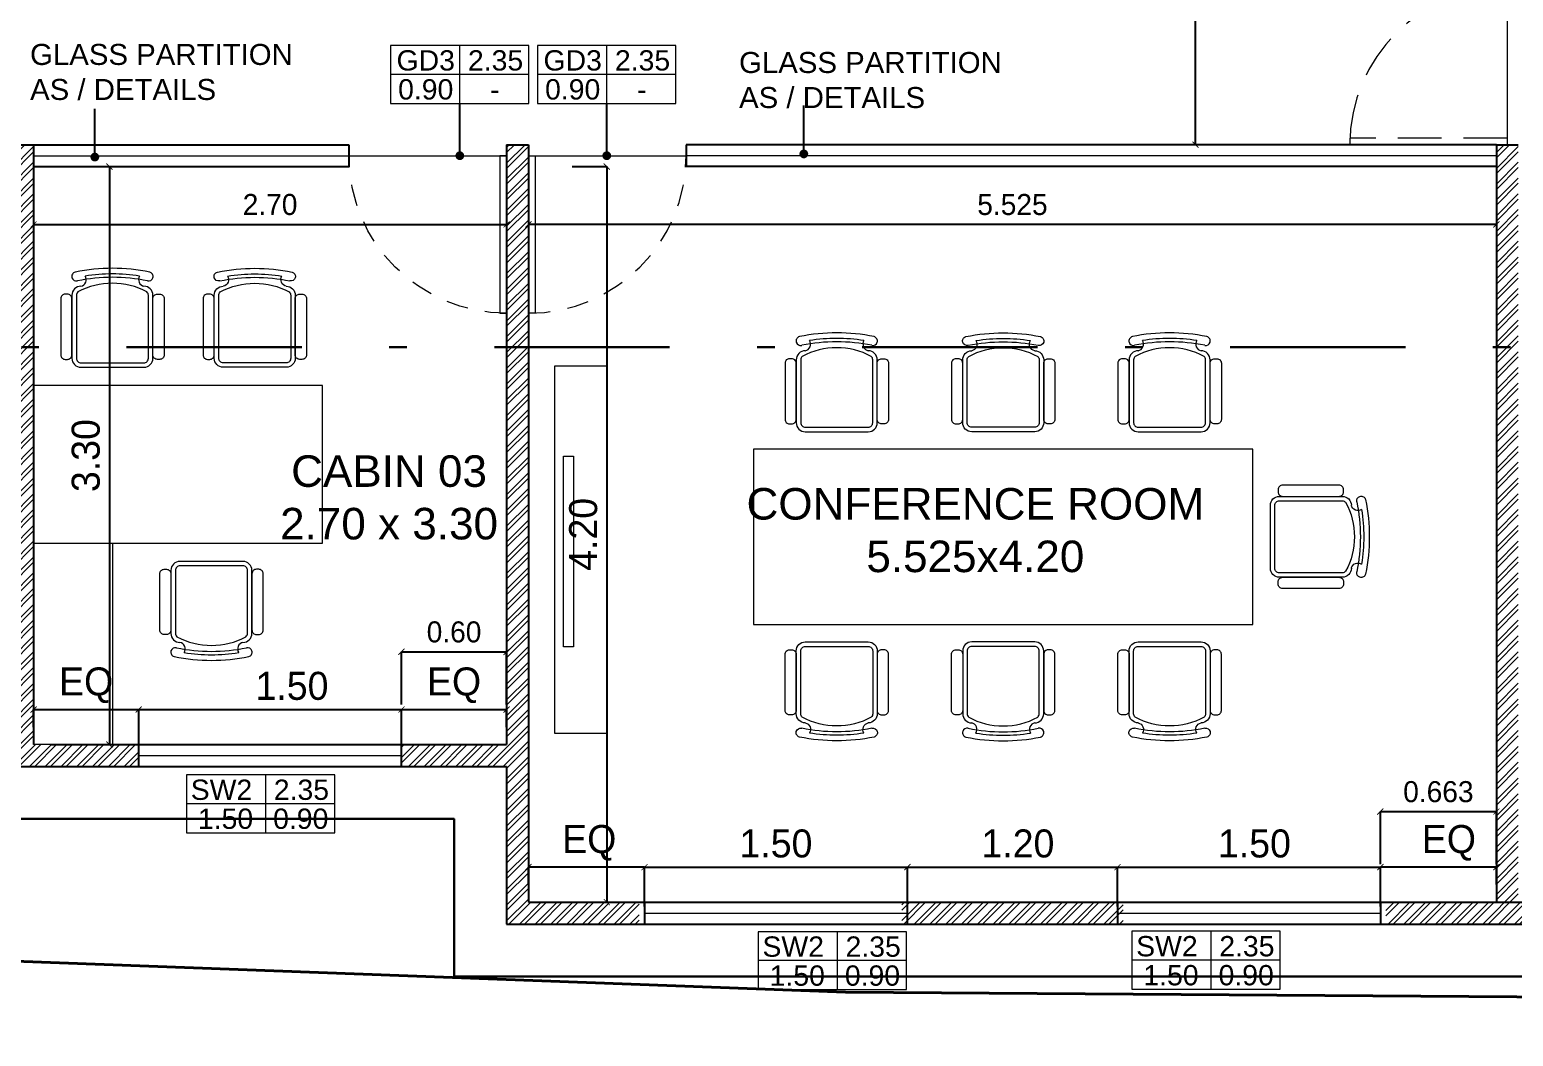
# Model space of a CAD drawing. Header units: metres. Extents: x 494 to 1845, y -666 to 1061.
# Drawn here: x 1508.54 to 1517.01, y 271.01 to 276.76 of the extents above; entities that cross this region are included whole.
import ezdxf

# ---------------------------------------------------------------- set-up
doc = ezdxf.new("R2010")
doc.units = ezdxf.units.M
doc.header["$MEASUREMENT"] = 0
for name, pattern in [('1', [0]), ('141011 - Typical Flr Plans -1 - 1.5 & 1-2 BHK_ Kolshet Namrata1$0$HIDDEN', [0.375, 0.25, -0.125]), ('ACAD_ISO02W100', [15, 12, -3]), ('DASHDOTX2', [2, 1, -0.5, 0, -0.5])]:
    doc.linetypes.add(name, pattern=pattern)
doc.layers.get('Defpoints').update_dxf_attribs({"color": 12})
for name, color, linetype, lineweight in [('ARCHITECTURAL COMMENTS', 2, 'Continuous', 30), ('DIMENSION', 8, 'Continuous', 5), ('VDA-DOOR', 23, 'Continuous', 5), ('VDA-DW TAGS', 4, 'Continuous', 9), ('VDA-HATCH', 8, 'Continuous', 9), ('VDA-WALL', 250, 'Continuous', 25), ('VDA-WINDOW', 5, 'Continuous', 9), ('VDA_FURNITURE', 8, 'Continuous', 13)]:
    doc.layers.add(name, color=color, linetype=linetype, lineweight=lineweight)
for name, color, linetype in [('PLOT - SURVEY', 1, '1'), ('VDA DIMENSION', 8, 'Continuous'), ('VDA-TEXT', 250, '1'), ('VDA-WALL BELOW', 8, 'Continuous'), ('VDA_ROOF', 250, 'Continuous')]:
    doc.layers.add(name, color=color, linetype=linetype)
doc.styles.add('arial', font='arial.ttf', dxfattribs={"height": 0.3})
doc.styles.add('RS', font='GOTHIC.TTF')
doc.dimstyles.new('SMALL-1', dxfattribs={"dimtxt": 0.16, "dimasz": 0.035, "dimexe": 0, "dimexo": 0.1, "dimgap": 0.05, "dimtad": 1, "dimzin": 0, "dimdsep": 46, "dimtxsty": 'RS', "dimblk": 'DOT', "dimcen": 2.5, "dimclrd": 256, "dimclre": 256, "dimclrt": 5, "dimadec": 0, "dimazin": 0, "dimtfac": 1, "dimtdec": 3, "dimtofl": 0, "dimtmove": 0, "dimatfit": 3, "dimfxl": 0, "dimtolj": 1, "dimtzin": 0, "dimarcsym": 0})

# ---------------------------------------------------------------- blocks, each defined once
blk = doc.blocks.new('SADFASDFS')
at = {"color": 1, "linetype": 'DASHDOTX2', "lineweight": 30}
blk.add_line((64.8523, 0.8567), (-0.9849, 0.8567), dxfattribs=at)
blk = doc.blocks.new('cabin table')
at = {"layer": 'VDA_FURNITURE'}
for p, q in [((-1.65, -0.9), (-1.65, 0)), ((-1.65, 0), (0, 0)), ((0, 0), (0, -0.9)), ((0, -0.9), (-1.65, -0.9))]:
    blk.add_line(p, q, dxfattribs=at)
blk = doc.blocks.new('side')
at = {"layer": 'VDA_FURNITURE', "color": 8}
for p, q in [((0, 1.15), (-0.45, 1.15)), ((-0.45, 1.15), (-0.45, 0)), ((0, 0), (0, 1.15)), ((-0.45, 0), (0, 0))]:
    blk.add_line(p, q, dxfattribs=at)
blk = doc.blocks.new('chair')
at = {"layer": 'VDA_FURNITURE'}
for p, q in [((-0.2311, -0.5111), (-0.2311, -0.5111)), ((0.2311, -0.5111), (0.2311, -0.5111))]:
    blk.add_line(p, q, dxfattribs=at)
for points in [[(0.1798, -0.4623), (0.1798, -0.4623, 0.414214), (0.2311, -0.4109), (0.2311, -0.0514, 0.414214), (0.1798, 0), (-0.1798, 0, 0.414214), (-0.2311, -0.0514), (-0.2311, -0.4109, 0.414214), (-0.1798, -0.4623)], [(0.197, -0.4299, 0.211652), (0.2054, -0.4109), (0.2054, -0.0514, 0.414214), (0.1798, -0.0257), (-0.1798, -0.0257, 0.414214), (-0.2054, -0.0514), (-0.2054, -0.4109, 0.211652), (-0.197, -0.4299)]]:
    blk.add_lwpolyline(points, format="xyb", dxfattribs=at)
for points in [[(-0.2697, -0.0449), (-0.2568, -0.0449, -0.414214), (-0.2311, -0.0706), (-0.2311, -0.3916, -0.414214), (-0.2568, -0.4173), (-0.2697, -0.4173, -0.414214), (-0.2953, -0.3916), (-0.2953, -0.0706, -0.414214)], [(0.2697, -0.0449), (0.2568, -0.0449, 0.414214), (0.2311, -0.0706), (0.2311, -0.3916, 0.414214), (0.2568, -0.4173), (0.2697, -0.4173, 0.414214), (0.2953, -0.3916), (0.2953, -0.0706, 0.414214)]]:
    blk.add_lwpolyline(points, format="xyb", close=True, dxfattribs=at)
for centre, radius, start, end in [((-0.2065, -0.5183), 0.0257, 75.86235, 163.7398), ((0, 0.4874), 1.0011, 258.46355, 281.53645), ((0, -0.0677), 0.4123, 241.45467, 298.54533), ((-0.1884, -0.5002), 0.0389, 327.81567, 77.15899), ((0.1884, -0.5002), 0.0389, 102.84101, 212.18433), ((0.2065, -0.5183), 0.0257, 16.2602, 104.13765), ((-0.2065, -0.5183), 0.0257, 163.7398, 255.86235), ((0, 0.485), 1.05, 258.3098, 281.6902), ((0, 0.4874), 1.0203, 261.2358, 278.7642), ((0.2065, -0.5183), 0.0257, 284.13765, 16.2602)]:
    blk.add_arc(centre, radius, start, end, dxfattribs=at)
blk = doc.blocks.new('for cabin')
at = {"layer": 'VDA_FURNITURE', "rotation": 180}
blk.add_blockref('chair', (-1.2624, 2.1543), dxfattribs=at)
at = {"layer": 'VDA_FURNITURE', "xscale": -1, "rotation": 180}
blk.add_blockref('chair', (-0.45, 2.1543), dxfattribs=at)
at = {"layer": 'VDA_FURNITURE'}
for name, p in [('cabin table', (0, 2.05)), ('side', (0, 0))]:
    blk.add_blockref(name, p, dxfattribs=at)
at = {"layer": 'VDA_FURNITURE', "xscale": -1}
blk.add_blockref('chair', (-1.0153, 1.0457), dxfattribs=at)
blk = doc.blocks.new('screen')
at = {"layer": 'VDA_FURNITURE'}
for points in [[(0, 2.0993), (-0.3, 2.0993), (-0.3, 0), (0, 0)], [(-0.0491, 1.5843), (-0.1078, 1.5843), (-0.1078, 0.495), (-0.0491, 0.495)]]:
    blk.add_lwpolyline(points, close=True, dxfattribs=at)
blk = doc.blocks.new('confo table')
at = {"layer": 'VDA_FURNITURE'}
blk.add_lwpolyline([(0, 0), (0, 1), (2.85, 1), (2.85, 0)], close=True, dxfattribs=at)
blk = doc.blocks.new('confo seating')
at = {"layer": 'VDA_FURNITURE', "xscale": -1, "rotation": 180}
for p in [(-2.375, 0.6), (-0.475, 0.6)]:
    blk.add_blockref('chair', p, dxfattribs=at)
at = {"layer": 'VDA_FURNITURE'}
for p, rotation in [((-1.425, 0.6), 180), ((-2.95, 0), 270)]:
    blk.add_blockref('chair', p, dxfattribs=dict(at, rotation=rotation))
for name, p in [('confo table', (-2.85, -0.5)), ('chair', (-2.375, -0.6)), ('chair', (-0.475, -0.6))]:
    blk.add_blockref(name, p, dxfattribs=at)
at = {"layer": 'VDA_FURNITURE', "xscale": -1}
blk.add_blockref('chair', (-1.425, -0.6), dxfattribs=at)
blk = doc.blocks.new('afasfdas')
at = {"layer": 'VDA-DOOR', "color": 5, "linetype": '141011 - Typical Flr Plans -1 - 1.5 & 1-2 BHK_ Kolshet Namrata1$0$HIDDEN'}
for p, q in [((-0.038, -0.0007), (-0.038, -0.9)), ((0, -0.0007), (-0.038, -0.0007)), ((0, -0.9), (0, -0.0007)), ((-0.038, -0.9), (0, -0.9))]:
    blk.add_line(p, q, dxfattribs=at)
blk.add_arc((0, 0), 0.9, 180.04247, 270, dxfattribs=at)
blk = doc.blocks.new('DXFG-flat-2-flat-28-flat-1-flat-1-flat-1-flat-1-flat-1-flat-1-flat-1-flat-1-flat-2-flat-1-flat-1-flat-1-flat-1-flat-1-flat-5-flat-1')
at = {"layer": 'VDA-DOOR'}
blk.add_line((-147.5993, -172.9864), (-147.5993, -172.9498), dxfattribs=at)
at = {"layer": 'VDA-DOOR', "color": 5}
for p, q in [((-147.5993, -172.9498), (-146.7316, -172.9498)), ((-146.7316, -172.9498), (-146.7316, -172.9864)), ((-146.7316, -172.9864), (-147.5993, -172.9864))]:
    blk.add_line(p, q, dxfattribs=at)
at = {"layer": 'VDA-DOOR', "color": 5, "linetype": 'ACAD_ISO02W100', "ltscale": 0.01}
blk.add_arc((-146.731, -172.9498), 0.8684, 180, 269.95753, dxfattribs=at)
blk = doc.blocks.new('_ArchTick')
at = {"color": 0, "linetype": 'ByBlock', "const_width": 0.15}
blk.add_lwpolyline([(-0.5, -0.5), (0.5, 0.5)], dxfattribs=at)
blk = doc.blocks.new('*D85')
at = {"layer": 'Defpoints', "color": 0}
for p in [(1508.6603, 275.9747), (1508.6603, 272.6747), (1508.993, 272.6747)]:
    blk.add_point(p, dxfattribs=at)
at = {"layer": 'VDA DIMENSION', "lineweight": -2}
for p, q in [((1508.7603, 275.9747), (1508.993, 275.9747)), ((1508.993, 275.9747), (1508.993, 272.6747)), ((1508.7603, 272.6747), (1508.993, 272.6747))]:
    blk.add_line(p, q, dxfattribs=at)
at = {"layer": 'VDA DIMENSION', "lineweight": -2, "xscale": 0.035, "yscale": 0.035, "zscale": 0.035}
for p, rotation in [((1508.993, 275.9747), 90), ((1508.993, 272.6747), 270)]:
    blk.add_blockref('_ArchTick', p, dxfattribs=dict(at, rotation=rotation))
at = {"layer": 'VDA DIMENSION', "color": 5, "insert": (1508.859, 274.3247), "char_height": 0.16, "attachment_point": 5, "rotation": 90, "style": 'RS'}
blk.add_mtext('\\A1;3.30', dxfattribs=at)
blk = doc.blocks.new('*D86')
at = {"layer": 'Defpoints', "color": 0}
for p in [(1511.5353, 275.9747), (1511.5353, 271.7747), (1511.8323, 271.7747)]:
    blk.add_point(p, dxfattribs=at)
at = {"layer": 'VDA DIMENSION', "lineweight": -2}
for p, q in [((1511.6353, 275.9747), (1511.8323, 275.9747)), ((1511.8323, 275.9747), (1511.8323, 271.7747)), ((1511.6353, 271.7747), (1511.8323, 271.7747))]:
    blk.add_line(p, q, dxfattribs=at)
at = {"layer": 'VDA DIMENSION', "lineweight": -2, "xscale": 0.035, "yscale": 0.035, "zscale": 0.035}
for p, rotation in [((1511.8323, 275.9747), 90), ((1511.8323, 271.7747), 270)]:
    blk.add_blockref('_ArchTick', p, dxfattribs=dict(at, rotation=rotation))
at = {"layer": 'VDA DIMENSION', "color": 5, "insert": (1511.6983, 273.8747), "char_height": 0.16, "attachment_point": 5, "rotation": 90, "style": 'RS'}
blk.add_mtext('\\A1;4.20', dxfattribs=at)
blk = doc.blocks.new('*D104')
at = {"layer": 'Defpoints', "color": 0}
for p in [(1515.1923, 277.8997), (1515.6353, 277.8997), (1515.6353, 276.0997)]:
    blk.add_point(p, dxfattribs=at)
at = {"layer": 'VDA DIMENSION', "lineweight": -2}
for p, q in [((1515.4923, 277.8997), (1515.1923, 277.8997)), ((1515.1923, 276.0997), (1515.1923, 277.8997)), ((1515.4923, 276.0997), (1515.1923, 276.0997))]:
    blk.add_line(p, q, dxfattribs=at)
at = {"layer": 'VDA DIMENSION', "lineweight": -2, "xscale": 0.035, "yscale": 0.035, "zscale": 0.035}
for p, rotation in [((1515.1923, 277.8997), 90), ((1515.1923, 276.0997), 270)]:
    blk.add_blockref('_ArchTick', p, dxfattribs=dict(at, rotation=rotation))
at = {"layer": 'VDA DIMENSION', "color": 5, "insert": (1515.0583, 276.9997), "char_height": 0.16, "attachment_point": 5, "rotation": 90, "style": 'RS'}
blk.add_mtext('\\A1;1.80', dxfattribs=at)
blk = doc.blocks.new('*D108')
at = {"layer": 'Defpoints', "color": 0}
for p in [(1510.6603, 272.8747), (1509.1603, 272.6747), (1510.6603, 272.6747)]:
    blk.add_point(p, dxfattribs=at)
at = {"layer": 'VDA DIMENSION', "lineweight": -2}
for p, q in [((1509.1603, 272.7747), (1509.1603, 272.8747)), ((1509.1603, 272.8747), (1510.6603, 272.8747)), ((1510.6603, 272.7747), (1510.6603, 272.8747))]:
    blk.add_line(p, q, dxfattribs=at)
at = {"layer": 'VDA DIMENSION', "lineweight": -2, "xscale": 0.035, "yscale": 0.035, "zscale": 0.035, "rotation": 180}
blk.add_blockref('_ArchTick', (1509.1603, 272.8747), dxfattribs=at)
at = {"layer": 'VDA DIMENSION', "lineweight": -2, "xscale": 0.035, "yscale": 0.035, "zscale": 0.035}
blk.add_blockref('_ArchTick', (1510.6603, 272.8747), dxfattribs=at)
at = {"layer": 'VDA DIMENSION', "color": 5, "insert": (1510.0353, 273.0087), "char_height": 0.16, "attachment_point": 5, "style": 'RS'}
blk.add_mtext('\\A1;1.50', dxfattribs=at)
blk = doc.blocks.new('*D110')
at = {"layer": 'Defpoints', "color": 0}
for p in [(1513.5478, 271.9747), (1512.0478, 271.7747), (1513.5478, 271.7747)]:
    blk.add_point(p, dxfattribs=at)
at = {"layer": 'VDA DIMENSION', "lineweight": -2}
for p, q in [((1512.0478, 271.8747), (1512.0478, 271.9747)), ((1512.0478, 271.9747), (1513.5478, 271.9747)), ((1513.5478, 271.8747), (1513.5478, 271.9747))]:
    blk.add_line(p, q, dxfattribs=at)
at = {"layer": 'VDA DIMENSION', "lineweight": -2, "xscale": 0.035, "yscale": 0.035, "zscale": 0.035, "rotation": 180}
blk.add_blockref('_ArchTick', (1512.0478, 271.9747), dxfattribs=at)
at = {"layer": 'VDA DIMENSION', "lineweight": -2, "xscale": 0.035, "yscale": 0.035, "zscale": 0.035}
blk.add_blockref('_ArchTick', (1513.5478, 271.9747), dxfattribs=at)
at = {"layer": 'VDA DIMENSION', "color": 5, "insert": (1512.7978, 272.1087), "char_height": 0.16, "attachment_point": 5, "style": 'RS'}
blk.add_mtext('\\A1;1.50', dxfattribs=at)
blk = doc.blocks.new('*D111')
at = {"layer": 'Defpoints', "color": 0}
for p in [(1516.2478, 271.9747), (1514.7478, 271.6497), (1516.2478, 271.6497)]:
    blk.add_point(p, dxfattribs=at)
at = {"layer": 'VDA DIMENSION', "lineweight": -2}
for p, q in [((1514.7478, 271.7497), (1514.7478, 271.9747)), ((1514.7478, 271.9747), (1516.2478, 271.9747)), ((1516.2478, 271.7497), (1516.2478, 271.9747))]:
    blk.add_line(p, q, dxfattribs=at)
at = {"layer": 'VDA DIMENSION', "lineweight": -2, "xscale": 0.035, "yscale": 0.035, "zscale": 0.035, "rotation": 180}
blk.add_blockref('_ArchTick', (1514.7478, 271.9747), dxfattribs=at)
at = {"layer": 'VDA DIMENSION', "lineweight": -2, "xscale": 0.035, "yscale": 0.035, "zscale": 0.035}
blk.add_blockref('_ArchTick', (1516.2478, 271.9747), dxfattribs=at)
at = {"layer": 'VDA DIMENSION', "color": 5, "insert": (1515.5291, 272.1087), "char_height": 0.16, "attachment_point": 5, "style": 'RS'}
blk.add_mtext('\\A1;1.50', dxfattribs=at)
blk = doc.blocks.new('*D119')
at = {"layer": 'Defpoints', "color": 0}
for p in [(1509.1603, 272.8747), (1508.5603, 272.6747), (1509.1603, 272.5497)]:
    blk.add_point(p, dxfattribs=at)
at = {"layer": 'VDA DIMENSION', "lineweight": -2}
for p, q in [((1508.5603, 272.7747), (1508.5603, 272.8747)), ((1508.5603, 272.8747), (1509.1603, 272.8747)), ((1509.1603, 272.6497), (1509.1603, 272.8747))]:
    blk.add_line(p, q, dxfattribs=at)
at = {"layer": 'VDA DIMENSION', "lineweight": -2, "xscale": 0.035, "yscale": 0.035, "zscale": 0.035, "rotation": 180}
blk.add_blockref('_ArchTick', (1508.5603, 272.8747), dxfattribs=at)
at = {"layer": 'VDA DIMENSION', "lineweight": -2, "xscale": 0.035, "yscale": 0.035, "zscale": 0.035}
blk.add_blockref('_ArchTick', (1509.1603, 272.8747), dxfattribs=at)
at = {"layer": 'VDA DIMENSION', "color": 5, "insert": (1508.8603, 273.013), "char_height": 0.16, "attachment_point": 5, "style": 'RS'}
blk.add_mtext('\\A1;EQ', dxfattribs=at)
blk = doc.blocks.new('*D120')
at = {"layer": 'Defpoints', "color": 0}
for p in [(1511.2603, 272.8747), (1511.2603, 272.6747), (1510.6603, 272.5497)]:
    blk.add_point(p, dxfattribs=at)
at = {"layer": 'VDA DIMENSION', "lineweight": -2}
for p, q in [((1510.6603, 272.6497), (1510.6603, 272.8747)), ((1510.6603, 272.8747), (1511.2603, 272.8747)), ((1511.2603, 272.7747), (1511.2603, 272.8747))]:
    blk.add_line(p, q, dxfattribs=at)
at = {"layer": 'VDA DIMENSION', "lineweight": -2, "xscale": 0.035, "yscale": 0.035, "zscale": 0.035, "rotation": 180}
blk.add_blockref('_ArchTick', (1510.6603, 272.8747), dxfattribs=at)
at = {"layer": 'VDA DIMENSION', "lineweight": -2, "xscale": 0.035, "yscale": 0.035, "zscale": 0.035}
blk.add_blockref('_ArchTick', (1511.2603, 272.8747), dxfattribs=at)
at = {"layer": 'VDA DIMENSION', "color": 5, "insert": (1510.9603, 273.013), "char_height": 0.16, "attachment_point": 5, "style": 'RS'}
blk.add_mtext('\\A1;EQ', dxfattribs=at)
blk = doc.blocks.new('*D121')
at = {"layer": 'Defpoints', "color": 0}
for p in [(1514.7478, 271.9747), (1513.5478, 271.6497), (1514.7478, 271.6497)]:
    blk.add_point(p, dxfattribs=at)
at = {"layer": 'VDA DIMENSION', "lineweight": -2}
for p, q in [((1513.5478, 271.7497), (1513.5478, 271.9747)), ((1513.5478, 271.9747), (1514.7478, 271.9747)), ((1514.7478, 271.7497), (1514.7478, 271.9747))]:
    blk.add_line(p, q, dxfattribs=at)
at = {"layer": 'VDA DIMENSION', "lineweight": -2, "xscale": 0.035, "yscale": 0.035, "zscale": 0.035, "rotation": 180}
blk.add_blockref('_ArchTick', (1513.5478, 271.9747), dxfattribs=at)
at = {"layer": 'VDA DIMENSION', "lineweight": -2, "xscale": 0.035, "yscale": 0.035, "zscale": 0.035}
blk.add_blockref('_ArchTick', (1514.7478, 271.9747), dxfattribs=at)
at = {"layer": 'VDA DIMENSION', "color": 5, "insert": (1514.1791, 272.1087), "char_height": 0.16, "attachment_point": 5, "style": 'RS'}
blk.add_mtext('\\A1;1.20', dxfattribs=at)
blk = doc.blocks.new('*D122')
at = {"layer": 'Defpoints', "color": 0}
for p in [(1516.2478, 271.9747), (1516.9103, 271.7747), (1516.2478, 271.6497)]:
    blk.add_point(p, dxfattribs=at)
at = {"layer": 'VDA DIMENSION', "lineweight": -2}
for p, q in [((1516.2478, 271.7497), (1516.2478, 271.9747)), ((1516.9103, 271.9747), (1516.2478, 271.9747)), ((1516.9103, 271.8747), (1516.9103, 271.9747))]:
    blk.add_line(p, q, dxfattribs=at)
at = {"layer": 'VDA DIMENSION', "lineweight": -2, "xscale": 0.035, "yscale": 0.035, "zscale": 0.035, "rotation": 180}
blk.add_blockref('_ArchTick', (1516.2478, 271.9747), dxfattribs=at)
at = {"layer": 'VDA DIMENSION', "lineweight": -2, "xscale": 0.035, "yscale": 0.035, "zscale": 0.035}
blk.add_blockref('_ArchTick', (1516.9103, 271.9747), dxfattribs=at)
at = {"layer": 'VDA DIMENSION', "color": 5, "insert": (1516.6391, 272.113), "char_height": 0.16, "attachment_point": 5, "style": 'RS'}
blk.add_mtext('\\A1;EQ', dxfattribs=at)
blk = doc.blocks.new('*D123')
at = {"layer": 'Defpoints', "color": 0}
for p in [(1511.3853, 271.9747), (1511.3853, 271.7747), (1512.0478, 271.6497)]:
    blk.add_point(p, dxfattribs=at)
at = {"layer": 'VDA DIMENSION', "lineweight": -2}
for p, q in [((1511.3853, 271.8747), (1511.3853, 271.9747)), ((1512.0478, 271.9747), (1511.3853, 271.9747)), ((1512.0478, 271.7497), (1512.0478, 271.9747))]:
    blk.add_line(p, q, dxfattribs=at)
at = {"layer": 'VDA DIMENSION', "lineweight": -2, "xscale": 0.035, "yscale": 0.035, "zscale": 0.035, "rotation": 180}
blk.add_blockref('_ArchTick', (1511.3853, 271.9747), dxfattribs=at)
at = {"layer": 'VDA DIMENSION', "lineweight": -2, "xscale": 0.035, "yscale": 0.035, "zscale": 0.035}
blk.add_blockref('_ArchTick', (1512.0478, 271.9747), dxfattribs=at)
at = {"layer": 'VDA DIMENSION', "color": 5, "insert": (1511.7322, 272.113), "char_height": 0.16, "attachment_point": 5, "style": 'RS'}
blk.add_mtext('\\A1;EQ', dxfattribs=at)
blk = doc.blocks.new('_Dot')
at = {"color": 0, "linetype": 'ByBlock', "lineweight": -2}
blk.add_line((-0.5, 0), (-1, 0), dxfattribs=at)
at = {"color": 0, "linetype": 'ByBlock', "const_width": 0.5}
blk.add_lwpolyline([(-0.25, 0, 1), (0.25, 0, 1)], format="xyb", close=True, dxfattribs=at)
blk = doc.blocks.new('sw2')
at = {"layer": 'VDA-DW TAGS'}
for p, q in [((1418.8514, 215.3599), (1418.8514, 215.6908)), ((1419.2461, 215.5253), (1418.3988, 215.5253))]:
    blk.add_line(p, q, dxfattribs=at)
blk.add_lwpolyline([(1419.2461, 215.6908), (1418.3988, 215.6908), (1418.3988, 215.3599), (1419.2461, 215.3599)], close=True, dxfattribs=at)
at = {"layer": 'VDA-DW TAGS', "char_height": 0.11598, "attachment_point": 8, "style": 'arial'}
for s, insert, width in [('SW2', (1418.5991, 215.546), 0.282293), ('2.35', (1419.0555, 215.546), 0.282293), ('1.50', (1418.6222, 215.3805), 0.27584), ('0.90', (1419.0516, 215.3805), 0.366174)]:
    blk.add_mtext(s, dxfattribs=dict(at, insert=insert, width=width))
blk = doc.blocks.new('*D177')
at = {"layer": 'Defpoints', "color": 0}
for p in [(1508.5603, 275.9747), (1511.2603, 275.9747), (1511.2603, 275.6447)]:
    blk.add_point(p, dxfattribs=at)
at = {"layer": 'VDA DIMENSION', "lineweight": -2}
for p, q in [((1508.5603, 275.8747), (1508.5603, 275.6447)), ((1511.2603, 275.8747), (1511.2603, 275.6447)), ((1508.5603, 275.6447), (1511.2603, 275.6447))]:
    blk.add_line(p, q, dxfattribs=at)
at = {"layer": 'VDA DIMENSION', "lineweight": -2, "xscale": 0.035, "yscale": 0.035, "zscale": 0.035, "rotation": 180}
blk.add_blockref('_ArchTick', (1508.5603, 275.6447), dxfattribs=at)
at = {"layer": 'VDA DIMENSION', "lineweight": -2, "xscale": 0.035, "yscale": 0.035, "zscale": 0.035}
blk.add_blockref('_ArchTick', (1511.2603, 275.6447), dxfattribs=at)
at = {"layer": 'VDA DIMENSION', "color": 5, "insert": (1509.9103, 275.7577), "char_height": 0.12, "attachment_point": 5, "style": 'RS'}
blk.add_mtext('\\A1;2.70', dxfattribs=at)
blk = doc.blocks.new('*D178')
at = {"layer": 'Defpoints', "color": 0}
for p in [(1511.3853, 275.894), (1516.9103, 275.894), (1511.3853, 275.6447)]:
    blk.add_point(p, dxfattribs=at)
at = {"layer": 'VDA DIMENSION', "lineweight": -2}
for p, q in [((1511.3853, 275.794), (1511.3853, 275.6447)), ((1516.9103, 275.794), (1516.9103, 275.6447)), ((1516.9103, 275.6447), (1511.3853, 275.6447))]:
    blk.add_line(p, q, dxfattribs=at)
at = {"layer": 'VDA DIMENSION', "lineweight": -2, "xscale": 0.035, "yscale": 0.035, "zscale": 0.035}
for p, rotation in [((1511.3853, 275.6447), 180.0000000000012), ((1516.9103, 275.6447), 1.178963979662789e-12)]:
    blk.add_blockref('_ArchTick', p, dxfattribs=dict(at, rotation=rotation))
at = {"layer": 'VDA DIMENSION', "color": 5, "insert": (1514.1478, 275.7577), "char_height": 0.12, "attachment_point": 5, "style": 'RS'}
blk.add_mtext('\\A1;5.525', dxfattribs=at)
blk = doc.blocks.new('GD3')
at = {"layer": 'VDA-DW TAGS'}
for p, q in [((1505.1546, 276.3357), (1505.1546, 276.6666)), ((1505.5493, 276.5011), (1504.7598, 276.5011))]:
    blk.add_line(p, q, dxfattribs=at)
blk.add_lwpolyline([(1505.5493, 276.6666), (1504.7598, 276.6666), (1504.7598, 276.3357), (1505.5493, 276.3357)], close=True, dxfattribs=at)
at = {"layer": 'VDA-DW TAGS', "attachment_point": 8, "style": 'arial'}
for s, insert, char_height, width in [('GD3', (1504.96, 276.5218), 0.11598, 0.282293), ('2.35', (1505.3587, 276.5218), 0.11598, 0.255664), ('{\\fArial|b0|i0|c0|p34;0.90}', (1504.96, 276.3564), 0.115981, 0.27584), ('{\\fArial|b0|i0|c0|p34;-}', (1505.3548, 276.3564), 0.115981, 0.366174)]:
    blk.add_mtext(s, dxfattribs=dict(at, insert=insert, char_height=char_height, width=width))
blk = doc.blocks.new('DFSDFASDFASD')
at = {"layer": 'VDA_ROOF', "color": 5, "lineweight": 30, "ltscale": 4}
blk.add_lwpolyline([(43.72, 7.8762), (16.8656, 4.45), (-16.85, 4.45), (-16.85, -6.375), (7.45, -6.375), (7.45, -7.275), (43.72, -7.275), (43.72, -3.7999), (45.045, -3.7999), (45.045, 0.8251), (43.72, 0.8251)], close=True, dxfattribs=at)
blk = doc.blocks.new('*D321')
at = {"layer": 'Defpoints', "color": 0}
for p in [(1516.9103, 272.2918), (1516.2478, 271.7747), (1516.9103, 271.7747)]:
    blk.add_point(p, dxfattribs=at)
at = {"layer": 'VDA DIMENSION', "lineweight": -2}
for p, q in [((1516.2478, 271.9918), (1516.2478, 272.2918)), ((1516.2478, 272.2918), (1516.9103, 272.2918)), ((1516.9103, 271.9918), (1516.9103, 272.2918))]:
    blk.add_line(p, q, dxfattribs=at)
at = {"layer": 'VDA DIMENSION', "lineweight": -2, "xscale": 0.035, "yscale": 0.035, "zscale": 0.035}
for p, rotation in [((1516.2478, 272.2918), 180.0000000188826), ((1516.9103, 272.2918), 1.888257627812049e-08)]:
    blk.add_blockref('_ArchTick', p, dxfattribs=dict(at, rotation=rotation))
at = {"layer": 'VDA DIMENSION', "color": 5, "insert": (1516.5791, 272.4048), "char_height": 0.12, "attachment_point": 5, "rotation": 0, "style": 'RS'}
blk.add_mtext('\\A1;0.663', dxfattribs=at)
blk = doc.blocks.new('*D322')
at = {"layer": 'Defpoints', "color": 0}
for p in [(1511.2603, 273.2041), (1510.6603, 272.6747), (1511.2603, 272.6747)]:
    blk.add_point(p, dxfattribs=at)
at = {"layer": 'VDA DIMENSION', "lineweight": -2}
for p, q in [((1510.6603, 272.9041), (1510.6603, 273.2041)), ((1510.6603, 273.2041), (1511.2603, 273.2041)), ((1511.2603, 272.9041), (1511.2603, 273.2041))]:
    blk.add_line(p, q, dxfattribs=at)
at = {"layer": 'VDA DIMENSION', "lineweight": -2, "xscale": 0.035, "yscale": 0.035, "zscale": 0.035, "rotation": 180}
blk.add_blockref('_ArchTick', (1510.6603, 273.2041), dxfattribs=at)
at = {"layer": 'VDA DIMENSION', "lineweight": -2, "xscale": 0.035, "yscale": 0.035, "zscale": 0.035}
blk.add_blockref('_ArchTick', (1511.2603, 273.2041), dxfattribs=at)
at = {"layer": 'VDA DIMENSION', "color": 5, "insert": (1510.9603, 273.3171), "char_height": 0.12, "attachment_point": 5, "style": 'RS'}
blk.add_mtext('\\A1;0.60', dxfattribs=at)

msp = doc.modelspace()

# ---------------------------------------------------------------- hatches: boundary and pattern name
at = {"layer": 'VDA-HATCH'}
h = msp.add_hatch(dxfattribs=at)
h.set_pattern_fill('ANSI32', color=256, scale=0.17)
h.set_pattern_definition([(45, (87.54308, 2.66939), (-0.0450780573, 0.0450780573), []), (45, (87.573134, 2.66939), (-0.0450780573, 0.0450780573), [])])
h.paths.add_polyline_path([(1539.2103, 285.3516), (1539.2092, 285.4775), (1520.3759, 283.0747), (1489.6603, 283.0747), (1489.6603, 282.9497), (1520.3839, 282.9497)])
h.paths.add_polyline_path([(1501.9103, 272.5497), (1501.9103, 272.6747), (1502.7853, 272.6747), (1502.7853, 276.0997), (1502.8478, 276.0997), (1502.9103, 276.0997), (1502.9103, 272.6747), (1503.5103, 272.6747), (1503.5103, 272.5497)])
h.paths.add_polyline_path([(1507.8353, 272.5497), (1507.8353, 272.6747), (1508.4353, 272.6747), (1508.4353, 276.0997), (1508.5603, 276.0997), (1508.5603, 272.6747), (1509.1603, 272.6747), (1509.1603, 272.5497)])
h.paths.add_polyline_path([(1505.0103, 272.5497), (1505.0103, 272.6747), (1505.6103, 272.6747), (1505.6103, 276.0997), (1505.7353, 276.0997), (1505.7353, 272.6747), (1506.3353, 272.6747), (1506.3353, 272.5497)])
h.paths.add_polyline_path([(1510.6603, 272.5497), (1510.6603, 272.6747), (1511.2603, 272.6747), (1511.2603, 276.0997), (1511.3853, 276.0997), (1511.3853, 272.5497)])
h.paths.add_polyline_path([(1544.2803, 281.8623), (1544.2803, 281.9498), (1545.0053, 281.9498), (1545.0053, 281.8248), (1544.4053, 281.8248), (1544.4053, 280.6248), (1544.2803, 280.6248)])
h.paths.add_polyline_path([(1541.4739, 285.7664), (1542.4286, 285.8882), (1542.6022, 285.9104), (1542.6287, 285.9138), (1543.4823, 286.0227), (1543.4981, 285.8987), (1541.4897, 285.6424)])
h.paths.add_polyline_path([(1546.8053, 286.4466), (1546.9303, 286.4466), (1546.9303, 281.5248), (1546.8053, 281.5248)])
h.paths.add_polyline_path([(1545.2678, 286.2505), (1545.2836, 286.1265), (1546.8053, 286.3206), (1546.8053, 286.4466)])
h.paths.add_polyline_path([(1524.4853, 272.0497), (1524.4853, 275.0747), (1524.6103, 275.0747), (1524.6103, 272.0497)])
h.paths.add_polyline_path([(1524.3353, 275.9747), (1524.3353, 276.0997), (1526.9853, 276.0997), (1526.9853, 275.9747)])
h.paths.add_polyline_path([(1526.9853, 273.7997), (1527.1103, 273.7997), (1527.1103, 271.6497), (1526.9853, 271.6497)])
h.paths.add_polyline_path([(1545.7553, 281.8248), (1545.7553, 281.9498), (1546.8053, 281.9498), (1546.8053, 281.8248)])
h.paths.add_polyline_path([(1525.9603, 273.5247), (1526.9853, 273.5247), (1526.9853, 273.6497), (1525.9603, 273.6497)])
h.paths.add_polyline_path([(1511.2603, 271.6497), (1511.2603, 271.7747), (1512.0166, 271.7747), (1512.0166, 271.6497)])
h.paths.add_polyline_path([(1513.5166, 271.6497), (1513.5166, 271.7747), (1514.7791, 271.7747), (1514.7791, 271.6497)])
h.paths.add_polyline_path([(1511.2603, 272.5497), (1511.2603, 271.7747), (1511.3853, 271.7747), (1511.3853, 272.5497)])
h.paths.add_polyline_path([(1523.7353, 273.0747), (1524.4853, 273.0747), (1524.4853, 273.1997), (1523.7353, 273.1997)])
h.paths.add_polyline_path([(1539.2103, 285.4776), (1539.2103, 285.3516), (1539.7042, 285.4146), (1539.6884, 285.5386)])
h.paths.add_polyline_path([(1525.9603, 272.0497), (1525.9603, 272.7747), (1526.0853, 272.7747), (1526.0853, 272.0497)])
h.paths.add_polyline_path([(1523.8853, 274.6975), (1524.4853, 274.6975), (1524.4853, 274.8225), (1523.8853, 274.8225)])
h.paths.add_polyline_path([(1524.0353, 272.0497), (1524.0353, 272.1747), (1524.4853, 272.1747), (1524.4853, 272.0497)])
h.paths.add_polyline_path([(1522.9853, 272.0497), (1522.9853, 272.1747), (1523.4353, 272.1747), (1523.4353, 272.0497)])
h.paths.add_polyline_path([(1536.5353, 281.5248), (1536.6603, 281.5248), (1536.6603, 281.9498), (1536.5353, 281.9498), (1536.5353, 281.5248)])
h.paths.add_polyline_path([(1539.0853, 281.5248), (1539.0853, 281.9498), (1539.2103, 281.9498), (1539.2103, 281.5248)])
h.paths.add_polyline_path([(1541.9053, 281.5248), (1541.9053, 281.9498), (1542.0303, 281.9498), (1542.0303, 281.5248), (1541.9053, 281.5248)])
h.paths.add_polyline_path([(1525.9603, 272.0497), (1525.5853, 272.0497), (1525.5853, 272.1747), (1525.9603, 272.1747)])
h.paths.add_polyline_path([(1524.6103, 272.0497), (1524.6103, 272.1747), (1524.9853, 272.1747), (1524.9853, 272.0497)])
h.paths.add_polyline_path([(1546.8053, 280.6248), (1546.9303, 280.6248), (1546.9303, 280.9248), (1546.8053, 280.9248)])
h.paths.add_polyline_path([(1526.0853, 272.0497), (1526.0853, 272.1747), (1526.2353, 272.1747), (1526.2353, 272.0497)])
h.paths.add_polyline_path([(1526.9853, 272.0497), (1526.8353, 272.0497), (1526.8353, 272.1747), (1526.9853, 272.1747)])
h.paths.add_polyline_path([(1516.2791, 271.7747), (1516.2791, 271.6497), (1522.9853, 271.6497), (1522.9853, 276.0997), (1518.2353, 276.0997), (1518.2353, 275.9747), (1522.8603, 275.9747), (1522.8603, 271.7747), (1517.0353, 271.7747), (1517.0353, 276.0997), (1516.9103, 276.0997), (1516.9103, 271.7747)])
h.paths.add_polyline_path([(1489.6603, 272.6747), (1490.1426, 272.6747), (1490.1426, 272.5497), (1489.6603, 272.5497)])
h.paths.add_polyline_path([(1491.3426, 272.5497), (1491.3426, 272.6747), (1494.5853, 272.6747), (1494.5853, 272.5497)])
h.paths.add_polyline_path([(1495.7853, 272.6747), (1499.028, 272.6747), (1499.028, 272.5497), (1495.7853, 272.5497)])
h.paths.add_polyline_path([(1500.5853, 276.0997), (1500.7103, 276.0997), (1500.7103, 272.5497), (1500.228, 272.5497), (1500.228, 272.6747), (1500.5853, 272.6747)])

# ---------------------------------------------------------------- linework, layer by layer
at = {"layer": 'PLOT - SURVEY', "color": 250, "linetype": 'Continuous', "lineweight": 40}
msp.add_lwpolyline([(1466.9333, 290.1068), (1466.5166, 284.5985), (1466.12, 282.2061), (1465.5621, 275.8302), (1465.4617, 272.8076), (1480.3076, 272.4881), (1513.1956, 271.2599), (1549.5916, 271.0083)], dxfattribs=at)
at = {"layer": 'VDA-DOOR'}
for p, q in [((1510.3603, 276.0372), (1511.2603, 276.0372)), ((1511.3853, 276.0372), (1512.2853, 276.0372))]:
    msp.add_line(p, q, dxfattribs=at)
at = {"layer": 'VDA-WALL'}
for p, q in [((1508.4353, 276.0997), (1508.5603, 276.0997)), ((1508.5603, 276.0997), (1508.5603, 272.6747)), ((1511.2603, 276.0997), (1511.2603, 272.6747)), ((1511.2603, 276.0997), (1511.3853, 276.0997)), ((1511.3853, 276.0997), (1511.3853, 271.7747)), ((1512.2853, 276.0997), (1512.2853, 275.9747)), ((1516.9103, 276.0997), (1517.0353, 276.0997)), ((1516.9103, 276.0997), (1516.9103, 271.7747)), ((1508.6603, 272.6747), (1509.1603, 272.6747)), ((1509.1603, 272.5497), (1509.1603, 272.6747)), ((1510.6603, 272.6747), (1511.2603, 272.6747)), ((1510.6603, 272.5497), (1510.6603, 272.6747)), ((1507.8353, 272.5497), (1509.1603, 272.5497)), ((1510.6603, 272.5497), (1511.2603, 272.5497)), ((1511.2603, 272.5497), (1511.2603, 271.6497)), ((1511.3853, 271.7747), (1512.0478, 271.7747)), ((1512.0478, 271.7747), (1512.0478, 271.6497)), ((1513.5478, 271.7747), (1514.7478, 271.7747)), ((1513.5478, 271.6497), (1513.5478, 271.7747)), ((1514.7478, 271.7747), (1514.7478, 271.6497)), ((1516.2478, 271.7747), (1522.8603, 271.7747)), ((1516.2478, 271.7747), (1516.2478, 271.6497)), ((1511.2603, 271.6497), (1512.0478, 271.6497)), ((1513.5478, 271.6497), (1514.7478, 271.6497)), ((1516.2478, 271.6497), (1522.9853, 271.6497))]:
    msp.add_line(p, q, dxfattribs=at)
at = {"layer": 'VDA-WALL BELOW'}
for p, q in [((1508.5603, 276.0997), (1510.3603, 276.0997)), ((1510.3603, 276.0997), (1510.3603, 275.9747)), ((1516.9103, 276.0997), (1512.2853, 276.0997)), ((1512.2853, 276.0997), (1512.2853, 275.9747)), ((1508.5603, 275.9747), (1510.3603, 275.9747)), ((1516.9103, 275.9747), (1512.2853, 275.9747)), ((1509.1603, 272.6747), (1510.6603, 272.6747)), ((1509.1603, 272.5497), (1510.6603, 272.5497)), ((1512.0478, 271.7747), (1513.5478, 271.7747)), ((1514.7478, 271.7747), (1516.2478, 271.7747)), ((1512.0478, 271.6497), (1513.5478, 271.6497)), ((1514.7478, 271.6497), (1516.2478, 271.6497))]:
    msp.add_line(p, q, dxfattribs=at)
at = {"layer": 'VDA-WINDOW'}
for p, q in [((1516.9728, 276.1376), (1516.9728, 277.8617)), ((1508.5603, 276.0372), (1510.4103, 276.0372)), ((1516.9103, 276.0372), (1512.2853, 276.0372)), ((1509.1603, 272.6122), (1510.6603, 272.6122)), ((1512.0478, 271.7122), (1513.5478, 271.7122)), ((1514.7478, 271.7122), (1516.2478, 271.7122))]:
    msp.add_line(p, q, dxfattribs=at)

# ---------------------------------------------------------------- block references
msp.add_blockref('DFSDFASDFASD', (1503.5103, 278.6247))
at = {"layer": 'ARCHITECTURAL COMMENTS'}
msp.add_blockref('SADFASDFS', (1485.1385, 274.0869), dxfattribs=at)
at = {"layer": 'DIMENSION', "color": 5, "lineweight": 30}
for p in [(5.8387, 0), (6.6776, 0)]:
    msp.add_blockref('GD3', p, dxfattribs=at)
at = {"layer": 'VDA-DOOR', "color": 192, "rotation": 270.0000000000001}
msp.add_blockref('afasfdas', (1516.9735, 276.0997), dxfattribs=at)
at = {"layer": 'VDA-DOOR', "extrusion": (0, 0, -1), "yscale": 1.036440322957658, "zscale": -1.036440322957658}
for p, xscale, rotation in [((-1690.5124, 428.1158), 1.036440322957658, 89.99999999929801), ((-1332.1332, 428.1158), -1.036440322957658, 269.9999999999999)]:
    msp.add_blockref('DXFG-flat-2-flat-28-flat-1-flat-1-flat-1-flat-1-flat-1-flat-1-flat-1-flat-1-flat-2-flat-1-flat-1-flat-1-flat-1-flat-1-flat-5-flat-1', p, dxfattribs=dict(at, xscale=xscale, rotation=rotation))
at = {"layer": 'VDA-DW TAGS', "color": 192}
for p in [(91.0337, 56.8109), (94.2973, 55.9152), (96.4304, 55.9174)]:
    msp.add_blockref('sw2', p, dxfattribs=at)
at = {"layer": 'VDA_FURNITURE', "xscale": -1}
for name, p in [('for cabin', (1508.5603, 272.6747)), ('confo seating', (1512.6699, 273.8608)), ('screen', (1511.5353, 272.7375))]:
    msp.add_blockref(name, p, dxfattribs=at)

# ---------------------------------------------------------------- texts
at = {"layer": 'VDA-TEXT'}
for s, insert, char_height, width, attachment_point, style in [('{\\fArial|b0|i0|c0|p34;GLASS PARTITION AS / DETAILS}', (1508.5403, 276.6754), 0.12, 1.503759, 1, 'RS'), ('{\\fArial|b0|i0|c0|p34;GLASS PARTITION AS / DETAILS}', (1512.5873, 276.6293), 0.12, 1.651802, 1, 'RS'), ('\\pt16;CABIN 03\\P\\pi0;2.70 x 3.30', (1510.5894, 274.0848), 0.18, 4.378113, 5, 'arial'), ('CONFERENCE ROOM^J5.525x4.20', (1513.936, 273.8979), 0.18, 4.378113, 5, 'arial')]:
    msp.add_mtext(s, dxfattribs=dict(at, insert=insert, char_height=char_height, width=width, attachment_point=attachment_point, style=style))

# ---------------------------------------------------------------- dimensions: what is measured, and where the dimension line sits
at = {"layer": 'VDA DIMENSION'}
dim = msp.add_linear_dim(base=(1515.1923, 277.8997), p1=(1515.6353, 276.0997), p2=(1515.6353, 277.8997), angle=90, dimstyle='SMALL-1', override={"dimblk": 'ArchTick', "dimarcsym": 1}, dxfattribs=at)
dim.commit()
dim.dimension.update_dxf_attribs({"geometry": '*D104', "text_midpoint": (1515.0583, 276.9997)})
for p1, p2, distance, override, picture, middle in [((1508.5603, 275.9747), (1511.2603, 275.9747), -0.33, {"dimtxt": 0.12, "dimblk": 'ArchTick', "dimarcsym": 1}, '*D177', (1509.9103, 275.7577)), ((1516.9103, 275.894), (1511.3853, 275.894), 0.2492, {"dimtxt": 0.12, "dimdec": 3, "dimblk": 'ArchTick', "dimarcsym": 1}, '*D178', (1514.1478, 275.7577)), ((1510.6603, 272.6747), (1511.2603, 272.6747), 0.5294, {"dimtxt": 0.12, "dimblk": 'ArchTick', "dimarcsym": 1}, '*D322', (1510.9603, 273.3171)), ((1516.2478020451, 271.7746733825), (1516.9103020452, 271.7746733827), 0.5171076701, {"dimtxt": 0.12, "dimdec": 3, "dimblk": 'ArchTick', "dimarcsym": 1}, '*D321', (1516.5790520449, 272.4047994076))]:
    dim = msp.add_aligned_dim(p1=p1, p2=p2, distance=distance, dimstyle='SMALL-1', override=override, dxfattribs=at)
    dim.commit()
    dim.dimension.update_dxf_attribs({"geometry": picture, "text_midpoint": middle})
for base, p1, p2, picture, middle in [((1508.993, 272.6747), (1508.6603, 275.9747), (1508.6603, 272.6747), '*D85', (1508.993, 274.3247)), ((1511.8323, 271.7747), (1511.5353, 275.9747), (1511.5353, 271.7747), '*D86', (1511.8323, 273.8747))]:
    dim = msp.add_linear_dim(base=base, p1=p1, p2=p2, angle=90, dimstyle='SMALL-1', override={"dimblk": 'ArchTick', "dimarcsym": 1}, dxfattribs=at)
    dim.commit()
    dim.dimension.update_dxf_attribs({"geometry": picture, "text_midpoint": middle, "dimtype": 160})
for base, p1, p2, picture, middle in [((1509.1603, 272.8747), (1508.5603, 272.6747), (1509.1603, 272.5497), '*D119', (1508.8603, 273.013)), ((1511.2603, 272.8747), (1510.6603, 272.5497), (1511.2603, 272.6747), '*D120', (1510.9603, 273.013))]:
    dim = msp.add_linear_dim(base=base, p1=p1, p2=p2, text='EQ', dimstyle='SMALL-1', override={"dimblk": 'ArchTick', "dimarcsym": 1}, dxfattribs=at)
    dim.commit()
    dim.dimension.update_dxf_attribs({"geometry": picture, "text_midpoint": middle})
for base, p1, p2, picture, middle in [((1510.6603, 272.8747), (1509.1603, 272.6747), (1510.6603, 272.6747), '*D108', (1510.0353, 272.8747)), ((1513.5478, 271.9747), (1512.0478, 271.7747), (1513.5478, 271.7747), '*D110', (1512.7978, 271.9747)), ((1514.7478, 271.9747), (1513.5478, 271.6497), (1514.7478, 271.6497), '*D121', (1514.1791, 271.9747)), ((1516.2478, 271.9747), (1514.7478, 271.6497), (1516.2478, 271.6497), '*D111', (1515.5291, 271.9747))]:
    dim = msp.add_linear_dim(base=base, p1=p1, p2=p2, dimstyle='SMALL-1', override={"dimblk": 'ArchTick', "dimarcsym": 1}, dxfattribs=at)
    dim.commit()
    dim.dimension.update_dxf_attribs({"geometry": picture, "text_midpoint": middle, "dimtype": 160})
for base, p1, p2, picture, middle in [((1511.3853, 271.9747), (1512.0478, 271.6497), (1511.3853, 271.7747), '*D123', (1511.7322, 271.9747)), ((1516.2478, 271.9747), (1516.9103, 271.7747), (1516.2478, 271.6497), '*D122', (1516.6391, 271.9747))]:
    dim = msp.add_linear_dim(base=base, p1=p1, p2=p2, text='EQ', dimstyle='SMALL-1', override={"dimblk": 'ArchTick', "dimarcsym": 1}, dxfattribs=at)
    dim.commit()
    dim.dimension.update_dxf_attribs({"geometry": picture, "text_midpoint": middle, "dimtype": 160})

# ---------------------------------------------------------------- leaders
at = {"layer": 'VDA-DW TAGS', "color": 192}
for points, override in [([(1508.9099, 276.0294), (1508.9099, 276.3053)], {"dimasz": 0.05, "dimclrd": 250, "dimldrblk": 'Dot'}), ([(1510.9933, 276.0372), (1510.9933, 276.3357)], {"dimasz": 0.05, "dimclrd": 4, "dimldrblk": 'Dot'}), ([(1511.8322, 276.0372), (1511.8322, 276.3357)], {"dimasz": 0.05, "dimclrd": 4, "dimldrblk": 'Dot'}), ([(1512.9569, 276.0472), (1512.9569, 276.3231)], {"dimasz": 0.05, "dimclrd": 250, "dimldrblk": 'Dot'})]:
    msp.add_leader(points, dimstyle='SMALL-1', override=override, dxfattribs=at)

doc.saveas('drawing.dxf')
